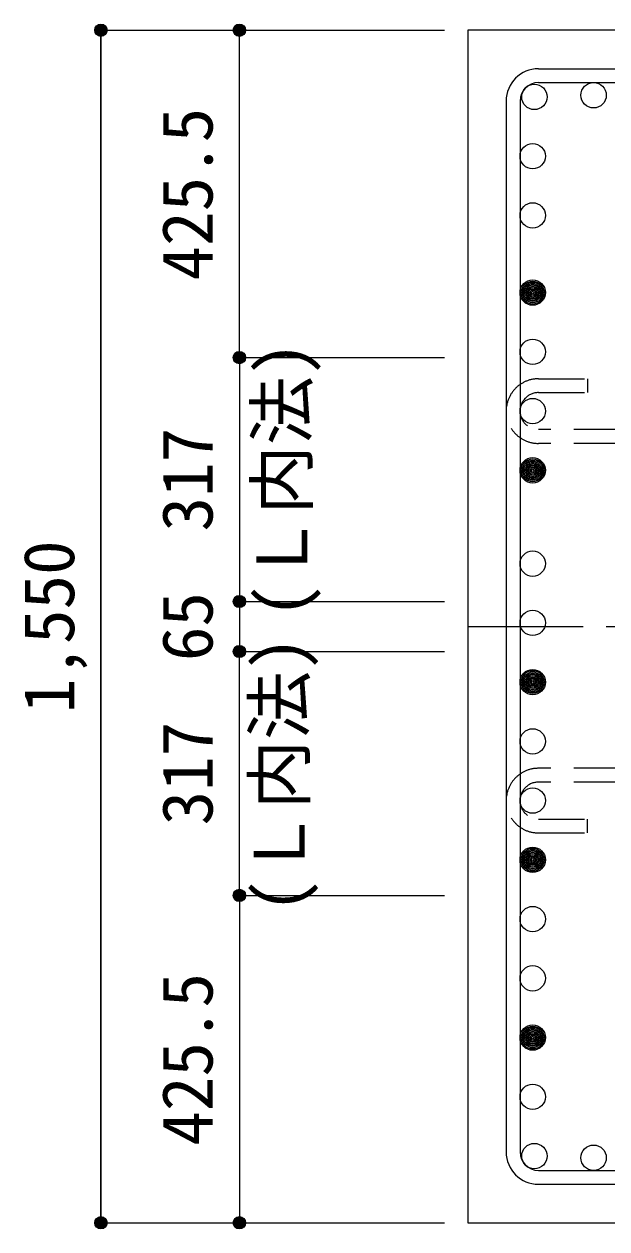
# Model space of a CAD drawing. Units: millimetres at full size, sheet at 1:30. Extents: x -5973 to 5954, y -4195 to 4201.
# Drawn here: x -800 to -42, y 1673 to 3239 of the extents above; entities that cross this region are included whole.
import ezdxf
from ezdxf.enums import TextEntityAlignment as Align

# ---------------------------------------------------------------- set-up
doc = ezdxf.new("R2010")
doc.units = ezdxf.units.MM
doc.header["$LTSCALE"] = 30
doc.header["$PDMODE"] = 32
doc.header["$PDSIZE"] = 15
doc.linetypes.add('CHAIN1', pattern=[8, 5, -1, 1, -1])
doc.linetypes.add('DASHED2', pattern=[3, 2, -1])
for name, color, linetype in [('0-1_躯体線', 2, 'Continuous'), ('0-3_立上り筋', 4, 'Continuous'), ('0-4_フープ筋', 7, 'Continuous'), ('0-7_文字', 4, 'Continuous'), ('0-C', 7, 'DASHED2'), ('0-D_寸法', 4, 'Continuous')]:
    doc.layers.add(name, color=color, linetype=linetype)
doc.styles.add('ＭＳ ゴシック', font='')
doc.styles.get('ＭＳ ゴシック').set_extended_font_data('MS Gothic')

msp = doc.modelspace()

# ---------------------------------------------------------------- linework, layer by layer
at = {"layer": '0-1_躯体線'}
for p, q in [((-222.56, 3231.03), (-222.56, 1681.03)), ((1727.44, 3231.03), (-222.56, 3231.03)), ((-222.56, 1681.03), (237.44, 1681.03))]:
    msp.add_line(p, q, dxfattribs=at)
at = {"layer": '0-3_立上り筋', "color": 3}
for centre in [(-135.87, 3144.33), (-58.87, 3146.53), (-138.06, 3067.33), (-138.06, 2990.33), (-138.06, 2890.03), (-138.06, 2813.03), (-138.06, 2736.03), (-138.06, 2659.03), (-138.06, 2537.73), (-138.06, 2460.73), (-138.06, 2383.73), (-138.06, 2306.73), (-138.06, 2229.73), (-138.06, 2152.73), (-138.06, 2075.73), (-138.06, 1998.73), (-138.06, 1921.73), (-138.06, 1844.73), (-135.87, 1767.73), (-58.87, 1765.53)]:
    msp.add_circle(centre, 16.5, dxfattribs=at)
at = {"layer": '0-3_立上り筋'}
for centre, radius in [((-138.06, 2890.03), 14.85), ((-138.06, 2890.03), 13.2), ((-138.06, 2890.03), 11.55), ((-138.06, 2890.03), 9.9), ((-138.06, 2890.03), 8.25), ((-138.06, 2890.03), 6.6), ((-138.06, 2890.03), 4.95), ((-138.06, 2890.03), 3.3), ((-138.06, 2890.03), 1.65), ((-138.06, 2659.03), 14.85), ((-138.06, 2659.03), 13.2), ((-138.06, 2659.03), 11.55), ((-138.06, 2659.03), 9.9), ((-138.06, 2659.03), 8.25), ((-138.06, 2659.03), 6.6), ((-138.06, 2659.03), 4.95), ((-138.06, 2659.03), 3.3), ((-138.06, 2659.03), 1.65), ((-138.06, 2383.73), 14.85), ((-138.06, 2383.73), 13.2), ((-138.06, 2383.73), 11.55), ((-138.06, 2383.73), 9.9), ((-138.06, 2383.73), 8.25), ((-138.06, 2383.73), 6.6), ((-138.06, 2383.73), 4.95), ((-138.06, 2383.73), 3.3), ((-138.06, 2383.73), 1.65), ((-138.06, 2152.73), 14.85), ((-138.06, 2152.73), 13.2), ((-138.06, 2152.73), 11.55), ((-138.06, 2152.73), 9.9), ((-138.06, 2152.73), 8.25), ((-138.06, 2152.73), 6.6), ((-138.06, 2152.73), 4.95), ((-138.06, 2152.73), 3.3), ((-138.06, 2152.73), 1.65), ((-138.06, 1921.73), 14.85), ((-138.06, 1921.73), 13.2), ((-138.06, 1921.73), 11.55), ((-138.06, 1921.73), 9.9), ((-138.06, 1921.73), 8.25), ((-138.06, 1921.73), 6.6), ((-138.06, 1921.73), 4.95), ((-138.06, 1921.73), 3.3), ((-138.06, 1921.73), 1.65)]:
    msp.add_circle(centre, radius, dxfattribs=at)
at = {"layer": '0-4_フープ筋'}
for p, q in [((-130.56, 3181.03), (1235.44, 3181.03)), ((-130.56, 3163.03), (1235.44, 3163.03)), ((-172.56, 3139.03), (-172.56, 1773.03)), ((-154.56, 3139.03), (-154.56, 1773.03)), ((-130.56, 1749.03), (1235.44, 1749.03)), ((-130.56, 1731.03), (1235.44, 1731.03))]:
    msp.add_line(p, q, dxfattribs=at)
for centre, radius, start, end in [((-130.56, 3139.03), 42, 90, 180), ((-130.56, 3139.03), 24, 90, 180), ((-130.56, 1773.03), 42, 180, 270), ((-130.56, 1773.03), 24, 180, 270)]:
    msp.add_arc(centre, radius, start, end, dxfattribs=at)
at = {"layer": '0-C'}
for p, q in [((-130.56, 2778.03), (-66.56, 2778.03)), ((-66.56, 2778.03), (-66.56, 2760.03)), ((-130.56, 2760.03), (-66.56, 2760.03)), ((1235.44, 2712.03), (-130.56, 2712.03)), ((1235.44, 2694.03), (-130.56, 2694.03)), ((1235.44, 2271.73), (-130.56, 2271.73)), ((1235.44, 2253.73), (-130.56, 2253.73)), ((-130.56, 2205.73), (-66.56, 2205.73)), ((-66.56, 2187.73), (-66.56, 2205.73)), ((-130.56, 2187.73), (-66.56, 2187.73))]:
    msp.add_line(p, q, dxfattribs=at)
for centre, radius in [((-130.56, 2736.03), 42), ((-130.56, 2736.03), 24), ((-130.56, 2229.73), 42), ((-130.56, 2229.73), 24)]:
    msp.add_arc(centre, radius, 90, 270, dxfattribs=at)
at = {"layer": '0-D_寸法'}
for p, q in [((-699.6, 3231.03), (-519.6, 3231.03)), ((-699.6, 3231.03), (-519.6, 3231.03)), ((-519.6, 3231.03), (-252.56, 3231.03)), ((-519.6, 2805.53), (-519.6, 3231.03)), ((-519.6, 2805.53), (-252.56, 2805.53)), ((-519.6, 2805.53), (-519.6, 2488.53)), ((-519.6, 2488.53), (-252.56, 2488.53)), ((-519.6, 2488.53), (-519.6, 2423.53)), ((-519.6, 2423.53), (-252.56, 2423.53)), ((-519.6, 2106.53), (-519.6, 2423.53)), ((-519.6, 2106.53), (-252.56, 2106.53)), ((-519.6, 2106.53), (-519.6, 1681.03)), ((-699.6, 1681.03), (-519.6, 1681.03)), ((-519.6, 1681.03), (-252.56, 1681.03))]:
    msp.add_line(p, q, dxfattribs=at)
at = {"layer": '0-D_寸法', "linetype": 'CHAIN1'}
msp.add_line((-222.56, 2456.03), (1327.44, 2456.03), dxfattribs=at)
at = {"layer": '0-D_寸法'}
msp.add_lwpolyline([(-699.6, 3231.03), (-699.6, 1681.03), (-699.6, 3231.03)], dxfattribs=at)
for centre, radius in [((-699.6, 3231.03), 8), ((-699.6, 3231.03), 7.2), ((-699.6, 3231.03), 6.4), ((-699.6, 3231.03), 5.6), ((-699.6, 3231.03), 4.8), ((-699.6, 3231.03), 4), ((-699.6, 3231.03), 3.2), ((-699.6, 3231.03), 2.4), ((-699.6, 3231.03), 1.6), ((-699.6, 3231.03), 0.8), ((-519.6, 3231.03), 8), ((-519.6, 3231.03), 7.2), ((-519.6, 3231.03), 6.4), ((-519.6, 3231.03), 5.6), ((-519.6, 3231.03), 4.8), ((-519.6, 3231.03), 4), ((-519.6, 3231.03), 3.2), ((-519.6, 3231.03), 2.4), ((-519.6, 3231.03), 1.6), ((-519.6, 3231.03), 0.8), ((-519.6, 2805.53), 8), ((-519.6, 2805.53), 7.2), ((-519.6, 2805.53), 6.4), ((-519.6, 2805.53), 5.6), ((-519.6, 2805.53), 4.8), ((-519.6, 2805.53), 4), ((-519.6, 2805.53), 3.2), ((-519.6, 2805.53), 2.4), ((-519.6, 2805.53), 1.6), ((-519.6, 2805.53), 0.8), ((-519.6, 2488.53), 8), ((-519.6, 2488.53), 7.2), ((-519.6, 2488.53), 6.4), ((-519.6, 2488.53), 5.6), ((-519.6, 2488.53), 4.8), ((-519.6, 2488.53), 4), ((-519.6, 2488.53), 3.2), ((-519.6, 2488.53), 2.4), ((-519.6, 2488.53), 1.6), ((-519.6, 2488.53), 0.8), ((-519.6, 2423.53), 8), ((-519.6, 2423.53), 7.2), ((-519.6, 2423.53), 6.4), ((-519.6, 2423.53), 5.6), ((-519.6, 2423.53), 4.8), ((-519.6, 2423.53), 4), ((-519.6, 2423.53), 3.2), ((-519.6, 2423.53), 2.4), ((-519.6, 2423.53), 1.6), ((-519.6, 2423.53), 0.8), ((-519.6, 2106.53), 8), ((-519.6, 2106.53), 7.2), ((-519.6, 2106.53), 6.4), ((-519.6, 2106.53), 5.6), ((-519.6, 2106.53), 4.8), ((-519.6, 2106.53), 4), ((-519.6, 2106.53), 3.2), ((-519.6, 2106.53), 2.4), ((-519.6, 2106.53), 1.6), ((-519.6, 2106.53), 0.8), ((-699.6, 1681.03), 8), ((-699.6, 1681.03), 7.2), ((-699.6, 1681.03), 6.4), ((-699.6, 1681.03), 5.6), ((-699.6, 1681.03), 4.8), ((-699.6, 1681.03), 4), ((-699.6, 1681.03), 3.2), ((-699.6, 1681.03), 2.4), ((-699.6, 1681.03), 1.6), ((-699.6, 1681.03), 0.8), ((-519.6, 1681.03), 8), ((-519.6, 1681.03), 7.2), ((-519.6, 1681.03), 6.4), ((-519.6, 1681.03), 5.6), ((-519.6, 1681.03), 4.8), ((-519.6, 1681.03), 4), ((-519.6, 1681.03), 3.2), ((-519.6, 1681.03), 2.4), ((-519.6, 1681.03), 1.6), ((-519.6, 1681.03), 0.8)]:
    msp.add_circle(centre, radius, dxfattribs=at)
at = {"layer": '0-D_寸法', "color": 7}
for p in [(-699.6, 3231.03), (-519.6, 3231.03), (-519.6, 3231.03), (-519.6, 2805.53), (-519.6, 2805.53), (-519.6, 2488.53), (-519.6, 2488.53), (-519.6, 2423.53), (-519.6, 2423.53), (-519.6, 2106.53), (-519.6, 2106.53), (-699.6, 1681.03), (-519.6, 1681.03), (-519.6, 1681.03)]:
    msp.add_point(p, dxfattribs=at)

# ---------------------------------------------------------------- texts
at = {"layer": '0-7_文字', "style": 'ＭＳ ゴシック'}
for p in [(-411.43, 2466.85), (-414.84, 2083.68)]:
    msp.add_text('(Ｌ内法)', height=65.98, rotation=90, dxfattribs=at).set_placement(p, align=Align.BOTTOM_LEFT)
at = {"layer": '0-D_寸法', "style": 'ＭＳ ゴシック'}
for s, p in [('425.5', (-534.6, 2905.78)), ('317', (-534.6, 2579.53)), ('1,550', (-714.6, 2343.53)), ('65', (-534.6, 2411.03)), ('317', (-534.6, 2197.53)), ('425.5', (-534.6, 1781.28))]:
    msp.add_text(s, height=65.98, rotation=90, dxfattribs=at).set_placement(p, align=Align.BOTTOM_LEFT)

doc.saveas('drawing.dxf')
